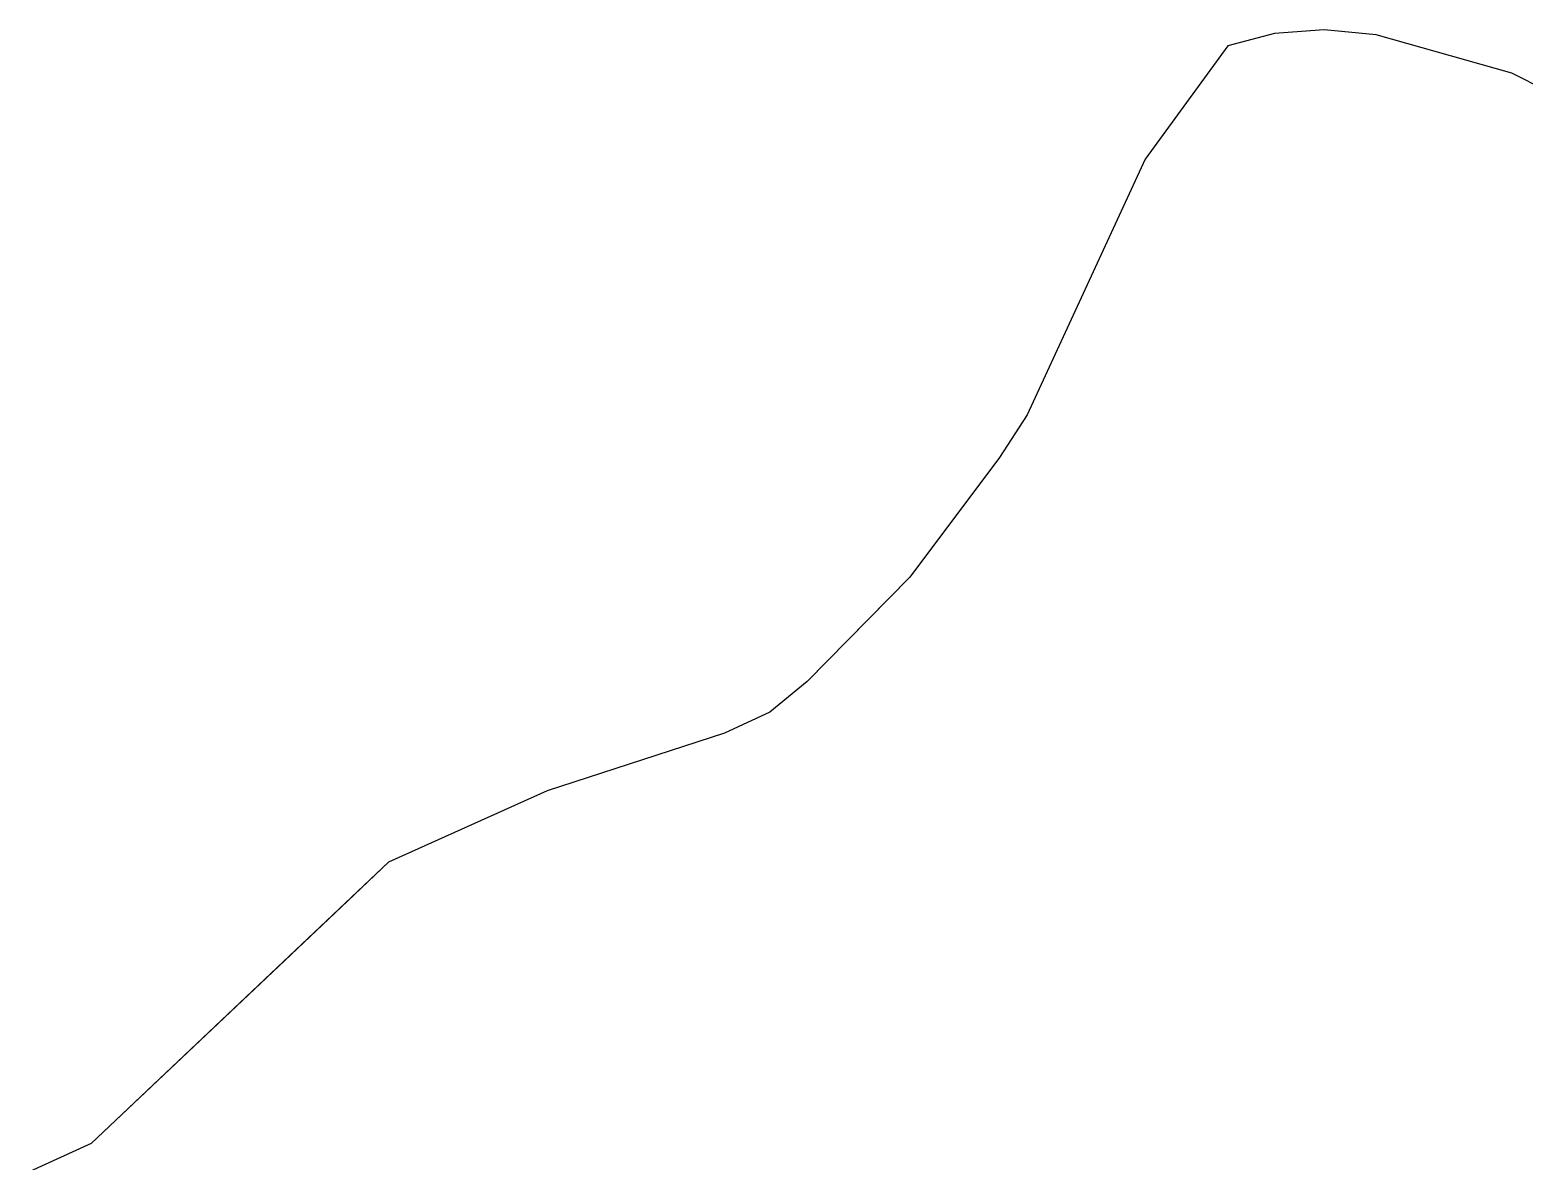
# Model space of a CAD drawing. Header units: inches. Extents: x 653559 to 669309, y 7245317 to 7256454.
# Drawn here: x 655152.8 to 655262.6, y 7253035.1 to 7253118.2 of the extents above; entities that cross this region are included whole.
import ezdxf

# ---------------------------------------------------------------- set-up
doc = ezdxf.new("R2010")
doc.units = ezdxf.units.IN
doc.header["$MEASUREMENT"] = 0
doc.layers.add('Cauce', color=5, linetype='Continuous')
doc.layers.add('Perimetral', color=190, linetype='Continuous')

msp = doc.modelspace()

# ---------------------------------------------------------------- linework, layer by layer
at = {"layer": 'Cauce', "color": 160}
msp.add_polyline3d([(655264.19, 7253113.78, 0), (655261.68, 7253115.05, 0), (655251.71, 7253117.88, 0), (655247.9, 7253118.24, 0), (655244.25, 7253117.98, 0), (655240.8, 7253117.08, 0), (655234.74, 7253108.73, 0), (655226.08, 7253089.96, 0), (655224.04, 7253086.82, 0), (655217.45, 7253078.03, 0), (655209.92, 7253070.37, 0), (655207.16, 7253068.12, 0), (655203.84, 7253066.56, 0), (655190.8, 7253062.32, 0), (655179.16, 7253057.08, 0), (655157.32, 7253036.42, 0), (655152.81, 7253034.37, 0)], dxfattribs=at)
at = {"layer": 'Perimetral', "color": 200}
msp.add_polyline3d([(655264.19, 7253113.78, 0), (655261.68, 7253115.05, 0), (655251.71, 7253117.88, 0), (655247.9, 7253118.24, 0), (655244.25, 7253117.98, 0), (655240.8, 7253117.08, 0), (655234.74, 7253108.73, 0), (655226.08, 7253089.96, 0), (655224.04, 7253086.82, 0), (655217.45, 7253078.03, 0), (655214.35, 7253074.88, 0), (655209.92, 7253070.37, 0), (655207.16, 7253068.12, 0), (655203.84, 7253066.56, 0), (655190.8, 7253062.32, 0), (655179.16, 7253057.08, 0), (655176.15, 7253054.23, 0), (655171.54, 7253049.87, 0), (655157.32, 7253036.42, 0), (655152.81, 7253034.37, 0)], dxfattribs=at)

doc.saveas('drawing.dxf')
